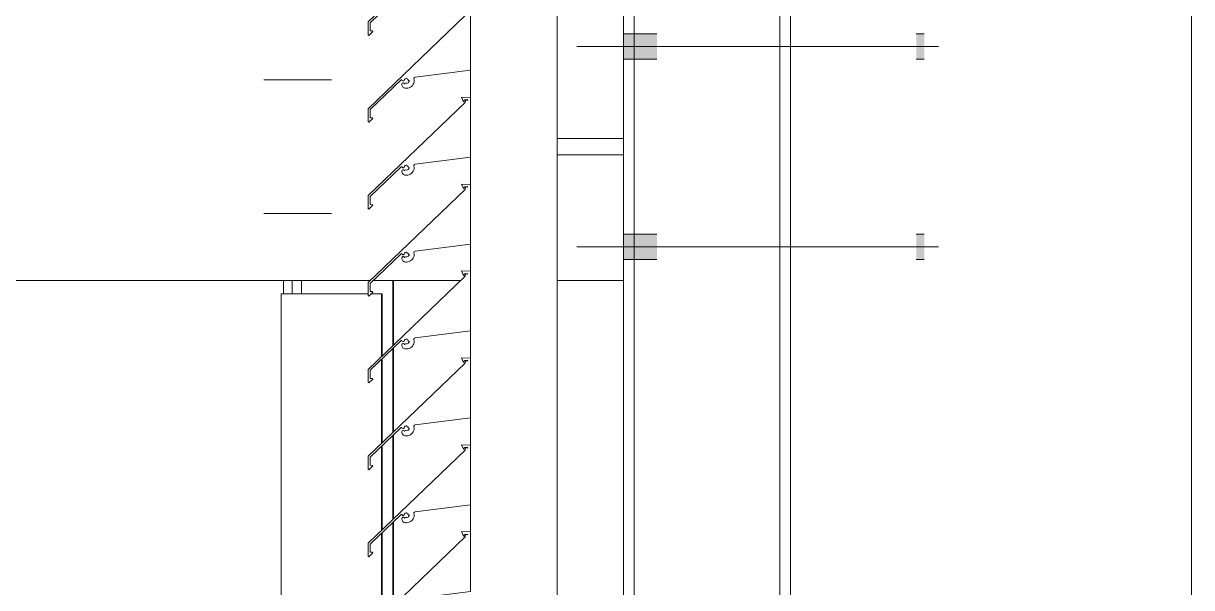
# Model space of a CAD drawing. Header units: millimetres. Extents: x -220592 to 404889, y -217665 to 38245.
# Drawn here: x 7562 to 7570.74, y -48067.33 to -48063.1 of the extents above; entities that cross this region are included whole.
import ezdxf

# ---------------------------------------------------------------- set-up
doc = ezdxf.new("R2010")
doc.units = ezdxf.units.MM
doc.linetypes.add('XKITLINE00', pattern=[0])
doc.linetypes.add('XKITLINE02', pattern=[4, 2, -2])
doc.layers.add('000 - 0_HIDE_OBJ_FRAMING_DEF_SUB_1', color=7, linetype='Continuous')
doc.layers.add('Part', color=7, linetype='Continuous', lineweight=0)

# ---------------------------------------------------------------- blocks, each defined once
blk = doc.blocks.new('*A13471')
at = {"layer": '000 - 0_HIDE_OBJ_FRAMING_DEF_SUB_1', "color": 7, "linetype": 'XKITLINE00', "lineweight": 0}
blk.add_line((-166.903352, 124.690788), (-166.903352, 152.690792), dxfattribs=at)
blk = doc.blocks.new('*A13473')
at = {"layer": '000 - 0_HIDE_OBJ_FRAMING_DEF_SUB_1', "color": 7, "linetype": 'XKITLINE00', "lineweight": 0}
blk.add_line((-166.90336, 124.690788), (-166.903358, 152.690792), dxfattribs=at)
blk = doc.blocks.new('*A13993')
at = {"layer": '000 - 0_HIDE_OBJ_FRAMING_DEF_SUB_1', "color": 7, "linetype": 'XKITLINE00', "lineweight": 0}
for p, q in [((-171.153485, 152.440805), (-171.153485, 124.940805)), ((-171.073485, 124.940805), (-171.073485, 152.440805)), ((-169.983485, 124.940805), (-169.983485, 152.440805)), ((-169.903485, 128.690805), (-169.903485, 148.690805))]:
    blk.add_line(p, q, dxfattribs=at)
blk = doc.blocks.new('*A13995')
at = {"layer": 'Part', "color": 7, "linetype": 'XKITLINE00', "lineweight": 0}
for p, q in [((-171.648652, 139.556249), (-171.648652, 152.756135)), ((-172.298652, 146.556131), (-172.298652, 146.760427)), ((-172.298652, 145.906131), (-172.298652, 146.110427)), ((-172.298652, 145.256131), (-172.298652, 145.460427)), ((-172.298652, 144.606131), (-172.298652, 144.810427)), ((-172.298652, 143.956131), (-172.298652, 144.160427)), ((-172.298652, 143.306131), (-172.298652, 143.510427))]:
    blk.add_line(p, q, dxfattribs=at)
blk = doc.blocks.new('*A14067')
at = {"layer": 'Part', "color": 7, "linetype": 'XKITLINE00', "lineweight": 0}
for p, q in [((-172.338255, 143.268789), (-173.063377, 142.572543)), ((-172.298462, 143.306123), (-172.366148, 143.308745)), ((-172.366148, 143.308745), (-172.350613, 143.275258)), ((-172.350613, 143.275258), (-172.34549, 143.27567)), ((-172.34549, 143.27567), (-172.345361, 143.287861)), ((-172.345361, 143.287861), (-172.320378, 143.291001)), ((-172.335358, 143.287332), (-172.338255, 143.268789)), ((-172.335358, 143.287332), (-172.318342, 143.284428)), ((-172.320378, 143.291001), (-172.318342, 143.284428)), ((-172.298455, 142.860453), (-172.298462, 143.306123)), ((-172.720672, 142.800681), (-172.717536, 142.805233)), ((-172.717536, 142.805233), (-172.712461, 142.807423)), ((-172.712461, 142.807423), (-172.298455, 142.860453)), ((-173.048341, 142.566176), (-172.817326, 142.787579)), ((-172.817326, 142.787579), (-172.812166, 142.788671)), ((-172.810019, 142.762761), (-172.812659, 142.757287)), ((-172.812659, 142.757287), (-172.812163, 142.749517)), ((-172.812166, 142.788671), (-172.808512, 142.784044)), ((-172.812163, 142.749517), (-172.810428, 142.744021)), ((-172.810428, 142.744021), (-172.807674, 142.738958)), ((-172.804875, 142.765998), (-172.810019, 142.762761)), ((-172.808512, 142.784044), (-172.804048, 142.78019)), ((-172.807674, 142.738958), (-172.804002, 142.734515)), ((-172.798797, 142.76601), (-172.804875, 142.765998)), ((-172.804048, 142.78019), (-172.798154, 142.780396)), ((-172.804002, 142.734515), (-172.799549, 142.730857)), ((-172.799549, 142.730857), (-172.794479, 142.728117)), ((-172.793641, 142.762792), (-172.798797, 142.76601)), ((-172.798154, 142.780396), (-172.793971, 142.784553)), ((-172.794479, 142.728117), (-172.788978, 142.726398)), ((-172.793971, 142.784553), (-172.790857, 142.792126)), ((-172.790699, 142.75732), (-172.793641, 142.762792)), ((-172.790857, 142.792126), (-172.78619, 142.796913)), ((-172.788669, 142.762301), (-172.790699, 142.75732)), ((-172.788978, 142.726398), (-172.78325, 142.725762)), ((-172.783858, 142.764708), (-172.788669, 142.762301)), ((-172.78619, 142.796913), (-172.780114, 142.799703)), ((-172.77794, 142.763803), (-172.783858, 142.764708)), ((-172.78325, 142.725762), (-172.776451, 142.725664)), ((-172.780114, 142.799703), (-172.773442, 142.800125)), ((-172.77144, 142.764147), (-172.77794, 142.763803)), ((-172.776451, 142.725664), (-172.766238, 142.726449)), ((-172.773442, 142.800125), (-172.77112, 142.792735)), ((-172.765472, 142.766745), (-172.77144, 142.764147)), ((-172.77112, 142.792735), (-172.763955, 142.791791)), ((-172.766238, 142.726449), (-172.756337, 142.729072)), ((-172.76079, 142.771267), (-172.765472, 142.766745)), ((-172.763955, 142.791791), (-172.765124, 142.784731)), ((-172.765124, 142.784731), (-172.757418, 142.783625)), ((-172.757988, 142.777141), (-172.76079, 142.771267)), ((-172.757418, 142.783625), (-172.757988, 142.777141)), ((-172.756337, 142.729072), (-172.747074, 142.733445)), ((-172.747074, 142.733445), (-172.738758, 142.739423)), ((-172.738758, 142.739423), (-172.731662, 142.74681)), ((-172.731662, 142.74681), (-172.726022, 142.75536)), ((-172.726022, 142.75536), (-172.722024, 142.76479)), ((-172.722024, 142.76479), (-172.719801, 142.774789)), ((-172.720912, 142.795159), (-172.720672, 142.800681)), ((-172.719426, 142.785025), (-172.720912, 142.795159)), ((-172.719801, 142.774789), (-172.719426, 142.785025)), ((-173.063377, 142.572543), (-173.062824, 142.473392)), ((-173.047999, 142.50483), (-173.048341, 142.566176)), ((-173.062824, 142.473392), (-173.058143, 142.470923)), ((-173.058143, 142.470923), (-173.029494, 142.499812)), ((-173.030579, 142.504733), (-173.047999, 142.50483)), ((-173.029494, 142.499812), (-173.030579, 142.504733))]:
    blk.add_line(p, q, dxfattribs=at)
blk = doc.blocks.new('*A14068')
at = {"layer": 'Part', "color": 7, "linetype": 'XKITLINE00', "lineweight": 0}
for p, q in [((-172.298462, 143.956123), (-172.366148, 143.958745)), ((-172.366148, 143.958745), (-172.350613, 143.925258)), ((-172.298455, 143.510453), (-172.298462, 143.956123)), ((-172.338255, 143.918789), (-173.063377, 143.222543)), ((-172.350613, 143.925258), (-172.34549, 143.92567)), ((-172.34549, 143.92567), (-172.345361, 143.937861)), ((-172.345361, 143.937861), (-172.320378, 143.941001)), ((-172.335358, 143.937332), (-172.338255, 143.918789)), ((-172.335358, 143.937332), (-172.318342, 143.934428)), ((-172.320378, 143.941001), (-172.318342, 143.934428)), ((-172.712461, 143.457423), (-172.298455, 143.510453)), ((-173.048341, 143.216176), (-172.817326, 143.437579)), ((-172.817326, 143.437579), (-172.812166, 143.438671)), ((-172.812166, 143.438671), (-172.808512, 143.434044)), ((-172.808512, 143.434044), (-172.804048, 143.43019)), ((-172.804048, 143.43019), (-172.798154, 143.430396)), ((-172.798154, 143.430396), (-172.793971, 143.434553)), ((-172.793971, 143.434553), (-172.790857, 143.442126)), ((-172.790857, 143.442126), (-172.78619, 143.446913)), ((-172.78619, 143.446913), (-172.780114, 143.449703)), ((-172.780114, 143.449703), (-172.773442, 143.450125)), ((-172.773442, 143.450125), (-172.77112, 143.442735)), ((-172.77112, 143.442735), (-172.763955, 143.441791)), ((-172.76079, 143.421267), (-172.765472, 143.416745)), ((-172.763955, 143.441791), (-172.765124, 143.434731)), ((-172.765124, 143.434731), (-172.757418, 143.433625)), ((-172.757988, 143.427141), (-172.76079, 143.421267)), ((-172.757418, 143.433625), (-172.757988, 143.427141)), ((-172.722024, 143.41479), (-172.719801, 143.424789)), ((-172.720912, 143.445159), (-172.720672, 143.450681)), ((-172.719426, 143.435025), (-172.720912, 143.445159)), ((-172.720672, 143.450681), (-172.717536, 143.455233)), ((-172.719801, 143.424789), (-172.719426, 143.435025)), ((-172.717536, 143.455233), (-172.712461, 143.457423)), ((-172.810019, 143.412761), (-172.812659, 143.407287)), ((-172.812659, 143.407287), (-172.812163, 143.399517)), ((-172.812163, 143.399517), (-172.810428, 143.394021)), ((-172.810428, 143.394021), (-172.807674, 143.388958)), ((-172.804875, 143.415998), (-172.810019, 143.412761)), ((-172.807674, 143.388958), (-172.804002, 143.384515)), ((-172.798797, 143.41601), (-172.804875, 143.415998)), ((-172.804002, 143.384515), (-172.799549, 143.380857)), ((-172.799549, 143.380857), (-172.794479, 143.378117)), ((-172.793641, 143.412792), (-172.798797, 143.41601)), ((-172.794479, 143.378117), (-172.788978, 143.376398)), ((-172.790699, 143.40732), (-172.793641, 143.412792)), ((-172.788669, 143.412301), (-172.790699, 143.40732)), ((-172.788978, 143.376398), (-172.78325, 143.375762)), ((-172.783858, 143.414708), (-172.788669, 143.412301)), ((-172.77794, 143.413803), (-172.783858, 143.414708)), ((-172.78325, 143.375762), (-172.776451, 143.375664)), ((-172.77144, 143.414147), (-172.77794, 143.413803)), ((-172.776451, 143.375664), (-172.766238, 143.376449)), ((-172.765472, 143.416745), (-172.77144, 143.414147)), ((-172.766238, 143.376449), (-172.756337, 143.379072)), ((-172.756337, 143.379072), (-172.747074, 143.383445)), ((-172.747074, 143.383445), (-172.738758, 143.389423)), ((-172.738758, 143.389423), (-172.731662, 143.39681)), ((-172.731662, 143.39681), (-172.726022, 143.40536)), ((-172.726022, 143.40536), (-172.722024, 143.41479)), ((-173.063377, 143.222543), (-173.062824, 143.123392)), ((-173.047999, 143.15483), (-173.048341, 143.216176)), ((-173.030579, 143.154733), (-173.047999, 143.15483)), ((-173.029494, 143.149812), (-173.030579, 143.154733)), ((-173.062824, 143.123392), (-173.058143, 143.120923)), ((-173.058143, 143.120923), (-173.029494, 143.149812))]:
    blk.add_line(p, q, dxfattribs=at)
blk = doc.blocks.new('*A14069')
at = {"layer": 'Part', "color": 7, "linetype": 'XKITLINE00', "lineweight": 0}
for p, q in [((-172.338255, 144.568789), (-173.063377, 143.872543)), ((-172.298462, 144.606123), (-172.366148, 144.608745)), ((-172.366148, 144.608745), (-172.350613, 144.575258)), ((-172.350613, 144.575258), (-172.34549, 144.57567)), ((-172.34549, 144.57567), (-172.345361, 144.587861)), ((-172.345361, 144.587861), (-172.320378, 144.591001)), ((-172.335358, 144.587332), (-172.338255, 144.568789)), ((-172.335358, 144.587332), (-172.318342, 144.584428)), ((-172.320378, 144.591001), (-172.318342, 144.584428)), ((-172.298455, 144.160453), (-172.298462, 144.606123)), ((-172.712461, 144.107423), (-172.298455, 144.160453)), ((-173.048341, 143.866176), (-172.817326, 144.087579)), ((-172.817326, 144.087579), (-172.812166, 144.088671)), ((-172.810019, 144.062761), (-172.812659, 144.057287)), ((-172.812659, 144.057287), (-172.812163, 144.049517)), ((-172.812166, 144.088671), (-172.808512, 144.084044)), ((-172.812163, 144.049517), (-172.810428, 144.044021)), ((-172.810428, 144.044021), (-172.807674, 144.038958)), ((-172.804875, 144.065998), (-172.810019, 144.062761)), ((-172.808512, 144.084044), (-172.804048, 144.08019)), ((-172.807674, 144.038958), (-172.804002, 144.034515)), ((-172.798797, 144.06601), (-172.804875, 144.065998)), ((-172.804048, 144.08019), (-172.798154, 144.080396)), ((-172.804002, 144.034515), (-172.799549, 144.030857)), ((-172.799549, 144.030857), (-172.794479, 144.028117)), ((-172.793641, 144.062792), (-172.798797, 144.06601)), ((-172.798154, 144.080396), (-172.793971, 144.084553)), ((-172.793971, 144.084553), (-172.790857, 144.092126)), ((-172.790699, 144.05732), (-172.793641, 144.062792)), ((-172.790857, 144.092126), (-172.78619, 144.096913)), ((-172.788669, 144.062301), (-172.790699, 144.05732)), ((-172.783858, 144.064708), (-172.788669, 144.062301)), ((-172.78619, 144.096913), (-172.780114, 144.099703)), ((-172.77794, 144.063803), (-172.783858, 144.064708)), ((-172.780114, 144.099703), (-172.773442, 144.100125)), ((-172.77144, 144.064147), (-172.77794, 144.063803)), ((-172.773442, 144.100125), (-172.77112, 144.092735)), ((-172.765472, 144.066745), (-172.77144, 144.064147)), ((-172.77112, 144.092735), (-172.763955, 144.091791)), ((-172.766238, 144.026449), (-172.756337, 144.029072)), ((-172.76079, 144.071267), (-172.765472, 144.066745)), ((-172.763955, 144.091791), (-172.765124, 144.084731)), ((-172.765124, 144.084731), (-172.757418, 144.083625)), ((-172.757988, 144.077141), (-172.76079, 144.071267)), ((-172.757418, 144.083625), (-172.757988, 144.077141)), ((-172.756337, 144.029072), (-172.747074, 144.033445)), ((-172.747074, 144.033445), (-172.738758, 144.039423)), ((-172.738758, 144.039423), (-172.731662, 144.04681)), ((-172.731662, 144.04681), (-172.726022, 144.05536)), ((-172.726022, 144.05536), (-172.722024, 144.06479)), ((-172.722024, 144.06479), (-172.719801, 144.074789)), ((-172.720912, 144.095159), (-172.720672, 144.100681)), ((-172.719426, 144.085025), (-172.720912, 144.095159)), ((-172.720672, 144.100681), (-172.717536, 144.105233)), ((-172.719801, 144.074789), (-172.719426, 144.085025)), ((-172.717536, 144.105233), (-172.712461, 144.107423)), ((-172.794479, 144.028117), (-172.788978, 144.026398)), ((-172.788978, 144.026398), (-172.78325, 144.025762)), ((-172.78325, 144.025762), (-172.776451, 144.025664)), ((-172.776451, 144.025664), (-172.766238, 144.026449)), ((-173.063377, 143.872543), (-173.062824, 143.773392)), ((-173.047999, 143.80483), (-173.048341, 143.866176)), ((-173.062824, 143.773392), (-173.058143, 143.770923)), ((-173.058143, 143.770923), (-173.029494, 143.799812)), ((-173.030579, 143.804733), (-173.047999, 143.80483)), ((-173.029494, 143.799812), (-173.030579, 143.804733))]:
    blk.add_line(p, q, dxfattribs=at)
blk = doc.blocks.new('*A14070')
at = {"layer": 'Part', "color": 7, "linetype": 'XKITLINE00', "lineweight": 0}
for p, q in [((-172.298462, 145.256123), (-172.366148, 145.258745)), ((-172.366148, 145.258745), (-172.350613, 145.225258)), ((-172.298455, 144.810453), (-172.298462, 145.256123)), ((-172.338255, 145.218789), (-173.063377, 144.522543)), ((-172.350613, 145.225258), (-172.34549, 145.22567)), ((-172.34549, 145.22567), (-172.345361, 145.237861)), ((-172.345361, 145.237861), (-172.320378, 145.241001)), ((-172.335358, 145.237332), (-172.338255, 145.218789)), ((-172.335358, 145.237332), (-172.318342, 145.234428)), ((-172.320378, 145.241001), (-172.318342, 145.234428)), ((-173.048341, 144.516176), (-172.817326, 144.737579)), ((-172.817326, 144.737579), (-172.812166, 144.738671)), ((-172.812166, 144.738671), (-172.808512, 144.734044)), ((-172.808512, 144.734044), (-172.804048, 144.73019)), ((-172.804048, 144.73019), (-172.798154, 144.730396)), ((-172.798154, 144.730396), (-172.793971, 144.734553)), ((-172.793971, 144.734553), (-172.790857, 144.742126)), ((-172.790857, 144.742126), (-172.78619, 144.746913)), ((-172.78619, 144.746913), (-172.780114, 144.749703)), ((-172.780114, 144.749703), (-172.773442, 144.750125)), ((-172.773442, 144.750125), (-172.77112, 144.742735)), ((-172.77112, 144.742735), (-172.763955, 144.741791)), ((-172.763955, 144.741791), (-172.765124, 144.734731)), ((-172.765124, 144.734731), (-172.757418, 144.733625)), ((-172.757418, 144.733625), (-172.757988, 144.727141)), ((-172.720912, 144.745159), (-172.720672, 144.750681)), ((-172.719426, 144.735025), (-172.720912, 144.745159)), ((-172.720672, 144.750681), (-172.717536, 144.755233)), ((-172.719801, 144.724789), (-172.719426, 144.735025)), ((-172.717536, 144.755233), (-172.712461, 144.757423)), ((-172.712461, 144.757423), (-172.298455, 144.810453)), ((-172.810019, 144.712761), (-172.812659, 144.707287)), ((-172.812659, 144.707287), (-172.812163, 144.699517)), ((-172.812163, 144.699517), (-172.810428, 144.694021)), ((-172.810428, 144.694021), (-172.807674, 144.688958)), ((-172.804875, 144.715998), (-172.810019, 144.712761)), ((-172.807674, 144.688958), (-172.804002, 144.684515)), ((-172.798797, 144.71601), (-172.804875, 144.715998)), ((-172.804002, 144.684515), (-172.799549, 144.680857)), ((-172.799549, 144.680857), (-172.794479, 144.678117)), ((-172.793641, 144.712792), (-172.798797, 144.71601)), ((-172.794479, 144.678117), (-172.788978, 144.676398)), ((-172.790699, 144.70732), (-172.793641, 144.712792)), ((-172.788669, 144.712301), (-172.790699, 144.70732)), ((-172.788978, 144.676398), (-172.78325, 144.675762)), ((-172.783858, 144.714708), (-172.788669, 144.712301)), ((-172.77794, 144.713803), (-172.783858, 144.714708)), ((-172.78325, 144.675762), (-172.776451, 144.675664)), ((-172.77144, 144.714147), (-172.77794, 144.713803)), ((-172.776451, 144.675664), (-172.766238, 144.676449)), ((-172.765472, 144.716745), (-172.77144, 144.714147)), ((-172.766238, 144.676449), (-172.756337, 144.679072)), ((-172.76079, 144.721267), (-172.765472, 144.716745)), ((-172.757988, 144.727141), (-172.76079, 144.721267)), ((-172.756337, 144.679072), (-172.747074, 144.683445)), ((-172.747074, 144.683445), (-172.738758, 144.689423)), ((-172.738758, 144.689423), (-172.731662, 144.69681)), ((-172.731662, 144.69681), (-172.726022, 144.70536)), ((-172.726022, 144.70536), (-172.722024, 144.71479)), ((-172.722024, 144.71479), (-172.719801, 144.724789)), ((-173.063377, 144.522543), (-173.062824, 144.423392)), ((-173.047999, 144.45483), (-173.048341, 144.516176)), ((-173.062824, 144.423392), (-173.058143, 144.420923)), ((-173.058143, 144.420923), (-173.029494, 144.449812)), ((-173.030579, 144.454733), (-173.047999, 144.45483)), ((-173.029494, 144.449812), (-173.030579, 144.454733))]:
    blk.add_line(p, q, dxfattribs=at)
blk = doc.blocks.new('*A14071')
at = {"layer": 'Part', "color": 7, "linetype": 'XKITLINE00', "lineweight": 0}
for p, q in [((-172.338255, 145.868789), (-173.063377, 145.172543)), ((-172.298462, 145.906123), (-172.366148, 145.908745)), ((-172.366148, 145.908745), (-172.350613, 145.875258)), ((-172.350613, 145.875258), (-172.34549, 145.87567)), ((-172.34549, 145.87567), (-172.345361, 145.887861)), ((-172.345361, 145.887861), (-172.320378, 145.891001)), ((-172.335358, 145.887332), (-172.338255, 145.868789)), ((-172.335358, 145.887332), (-172.318342, 145.884428)), ((-172.320378, 145.891001), (-172.318342, 145.884428)), ((-172.298455, 145.460453), (-172.298462, 145.906123)), ((-172.712461, 145.407423), (-172.298455, 145.460453)), ((-173.048341, 145.166176), (-172.817326, 145.387579)), ((-172.817326, 145.387579), (-172.812166, 145.388671)), ((-172.810019, 145.362761), (-172.812659, 145.357287)), ((-172.812659, 145.357287), (-172.812163, 145.349517)), ((-172.812166, 145.388671), (-172.808512, 145.384044)), ((-172.812163, 145.349517), (-172.810428, 145.344021)), ((-172.810428, 145.344021), (-172.807674, 145.338958)), ((-172.804875, 145.365998), (-172.810019, 145.362761)), ((-172.808512, 145.384044), (-172.804048, 145.38019)), ((-172.798797, 145.36601), (-172.804875, 145.365998)), ((-172.804048, 145.38019), (-172.798154, 145.380396)), ((-172.793641, 145.362792), (-172.798797, 145.36601)), ((-172.798154, 145.380396), (-172.793971, 145.384553)), ((-172.793971, 145.384553), (-172.790857, 145.392126)), ((-172.790699, 145.35732), (-172.793641, 145.362792)), ((-172.790857, 145.392126), (-172.78619, 145.396913)), ((-172.788669, 145.362301), (-172.790699, 145.35732)), ((-172.783858, 145.364708), (-172.788669, 145.362301)), ((-172.78619, 145.396913), (-172.780114, 145.399703)), ((-172.77794, 145.363803), (-172.783858, 145.364708)), ((-172.780114, 145.399703), (-172.773442, 145.400125)), ((-172.77144, 145.364147), (-172.77794, 145.363803)), ((-172.773442, 145.400125), (-172.77112, 145.392735)), ((-172.765472, 145.366745), (-172.77144, 145.364147)), ((-172.77112, 145.392735), (-172.763955, 145.391791)), ((-172.76079, 145.371267), (-172.765472, 145.366745)), ((-172.763955, 145.391791), (-172.765124, 145.384731)), ((-172.765124, 145.384731), (-172.757418, 145.383625)), ((-172.757988, 145.377141), (-172.76079, 145.371267)), ((-172.757418, 145.383625), (-172.757988, 145.377141)), ((-172.738758, 145.339423), (-172.731662, 145.34681)), ((-172.731662, 145.34681), (-172.726022, 145.35536)), ((-172.726022, 145.35536), (-172.722024, 145.36479)), ((-172.722024, 145.36479), (-172.719801, 145.374789)), ((-172.720912, 145.395159), (-172.720672, 145.400681)), ((-172.719426, 145.385025), (-172.720912, 145.395159)), ((-172.720672, 145.400681), (-172.717536, 145.405233)), ((-172.719801, 145.374789), (-172.719426, 145.385025)), ((-172.717536, 145.405233), (-172.712461, 145.407423)), ((-172.807674, 145.338958), (-172.804002, 145.334515)), ((-172.804002, 145.334515), (-172.799549, 145.330857)), ((-172.799549, 145.330857), (-172.794479, 145.328117)), ((-172.794479, 145.328117), (-172.788978, 145.326398)), ((-172.788978, 145.326398), (-172.78325, 145.325762)), ((-172.78325, 145.325762), (-172.776451, 145.325664)), ((-172.776451, 145.325664), (-172.766238, 145.326449)), ((-172.766238, 145.326449), (-172.756337, 145.329072)), ((-172.756337, 145.329072), (-172.747074, 145.333445)), ((-172.747074, 145.333445), (-172.738758, 145.339423)), ((-173.063377, 145.172543), (-173.062824, 145.073392)), ((-173.047999, 145.10483), (-173.048341, 145.166176)), ((-173.058143, 145.070923), (-173.029494, 145.099812)), ((-173.030579, 145.104733), (-173.047999, 145.10483)), ((-173.029494, 145.099812), (-173.030579, 145.104733)), ((-173.062824, 145.073392), (-173.058143, 145.070923))]:
    blk.add_line(p, q, dxfattribs=at)
blk = doc.blocks.new('*A14072')
at = {"layer": 'Part', "color": 7, "linetype": 'XKITLINE00', "lineweight": 0}
for p, q in [((-172.338255, 146.518789), (-173.063377, 145.822543)), ((-172.298462, 146.556123), (-172.366148, 146.558745)), ((-172.366148, 146.558745), (-172.350613, 146.525258)), ((-172.350613, 146.525258), (-172.34549, 146.52567)), ((-172.34549, 146.52567), (-172.345361, 146.537861)), ((-172.345361, 146.537861), (-172.320378, 146.541001)), ((-172.335358, 146.537332), (-172.338255, 146.518789)), ((-172.335358, 146.537332), (-172.318342, 146.534428)), ((-172.320378, 146.541001), (-172.318342, 146.534428)), ((-172.298455, 146.110453), (-172.298462, 146.556123)), ((-172.793971, 146.034553), (-172.790857, 146.042126)), ((-172.790857, 146.042126), (-172.78619, 146.046913)), ((-172.78619, 146.046913), (-172.780114, 146.049703)), ((-172.780114, 146.049703), (-172.773442, 146.050125)), ((-172.773442, 146.050125), (-172.77112, 146.042735)), ((-172.77112, 146.042735), (-172.763955, 146.041791)), ((-172.763955, 146.041791), (-172.765124, 146.034731)), ((-172.720912, 146.045159), (-172.720672, 146.050681)), ((-172.719426, 146.035025), (-172.720912, 146.045159)), ((-172.720672, 146.050681), (-172.717536, 146.055233)), ((-172.717536, 146.055233), (-172.712461, 146.057423)), ((-172.712461, 146.057423), (-172.298455, 146.110453)), ((-173.048341, 145.816176), (-172.817326, 146.037579)), ((-172.817326, 146.037579), (-172.812166, 146.038671)), ((-172.810019, 146.012761), (-172.812659, 146.007287)), ((-172.812659, 146.007287), (-172.812163, 145.999517)), ((-172.812166, 146.038671), (-172.808512, 146.034044)), ((-172.812163, 145.999517), (-172.810428, 145.994021)), ((-172.810428, 145.994021), (-172.807674, 145.988958)), ((-172.804875, 146.015998), (-172.810019, 146.012761)), ((-172.808512, 146.034044), (-172.804048, 146.03019)), ((-172.807674, 145.988958), (-172.804002, 145.984515)), ((-172.798797, 146.01601), (-172.804875, 146.015998)), ((-172.804048, 146.03019), (-172.798154, 146.030396)), ((-172.804002, 145.984515), (-172.799549, 145.980857)), ((-172.799549, 145.980857), (-172.794479, 145.978117)), ((-172.793641, 146.012792), (-172.798797, 146.01601)), ((-172.798154, 146.030396), (-172.793971, 146.034553)), ((-172.794479, 145.978117), (-172.788978, 145.976398)), ((-172.790699, 146.00732), (-172.793641, 146.012792)), ((-172.788669, 146.012301), (-172.790699, 146.00732)), ((-172.788978, 145.976398), (-172.78325, 145.975762)), ((-172.783858, 146.014708), (-172.788669, 146.012301)), ((-172.77794, 146.013803), (-172.783858, 146.014708)), ((-172.78325, 145.975762), (-172.776451, 145.975664)), ((-172.77144, 146.014147), (-172.77794, 146.013803)), ((-172.776451, 145.975664), (-172.766238, 145.976449)), ((-172.765472, 146.016745), (-172.77144, 146.014147)), ((-172.766238, 145.976449), (-172.756337, 145.979072)), ((-172.76079, 146.021267), (-172.765472, 146.016745)), ((-172.765124, 146.034731), (-172.757418, 146.033625)), ((-172.757988, 146.027141), (-172.76079, 146.021267)), ((-172.757418, 146.033625), (-172.757988, 146.027141)), ((-172.756337, 145.979072), (-172.747074, 145.983445)), ((-172.747074, 145.983445), (-172.738758, 145.989423)), ((-172.738758, 145.989423), (-172.731662, 145.99681)), ((-172.731662, 145.99681), (-172.726022, 146.00536)), ((-172.726022, 146.00536), (-172.722024, 146.01479)), ((-172.722024, 146.01479), (-172.719801, 146.024789)), ((-172.719801, 146.024789), (-172.719426, 146.035025)), ((-173.063377, 145.822543), (-173.062824, 145.723392)), ((-173.047999, 145.75483), (-173.048341, 145.816176)), ((-173.062824, 145.723392), (-173.058143, 145.720923)), ((-173.058143, 145.720923), (-173.029494, 145.749812)), ((-173.030579, 145.754733), (-173.047999, 145.75483)), ((-173.029494, 145.749812), (-173.030579, 145.754733))]:
    blk.add_line(p, q, dxfattribs=at)
blk = doc.blocks.new('*A14073')
at = {"layer": 'Part', "color": 7, "linetype": 'XKITLINE00', "lineweight": 0}
for p, q in [((-172.298462, 147.206123), (-172.366148, 147.208745)), ((-172.366148, 147.208745), (-172.350613, 147.175258)), ((-172.350613, 147.175258), (-172.34549, 147.17567)), ((-172.34549, 147.17567), (-172.345361, 147.187861)), ((-172.345361, 147.187861), (-172.320378, 147.191001)), ((-172.335358, 147.187332), (-172.338255, 147.168789)), ((-172.335358, 147.187332), (-172.318342, 147.184428)), ((-172.320378, 147.191001), (-172.318342, 147.184428)), ((-172.298455, 146.760453), (-172.298462, 147.206123)), ((-172.338255, 147.168789), (-173.063377, 146.472543)), ((-172.712461, 146.707423), (-172.298455, 146.760453)), ((-173.048341, 146.466176), (-172.817326, 146.687579)), ((-172.817326, 146.687579), (-172.812166, 146.688671)), ((-172.810019, 146.662761), (-172.812659, 146.657287)), ((-172.812659, 146.657287), (-172.812163, 146.649517)), ((-172.812166, 146.688671), (-172.808512, 146.684044)), ((-172.804875, 146.665998), (-172.810019, 146.662761)), ((-172.808512, 146.684044), (-172.804048, 146.68019)), ((-172.798797, 146.66601), (-172.804875, 146.665998)), ((-172.804048, 146.68019), (-172.798154, 146.680396)), ((-172.793641, 146.662792), (-172.798797, 146.66601)), ((-172.798154, 146.680396), (-172.793971, 146.684553)), ((-172.793971, 146.684553), (-172.790857, 146.692126)), ((-172.790699, 146.65732), (-172.793641, 146.662792)), ((-172.790857, 146.692126), (-172.78619, 146.696913)), ((-172.788669, 146.662301), (-172.790699, 146.65732)), ((-172.783858, 146.664708), (-172.788669, 146.662301)), ((-172.78619, 146.696913), (-172.780114, 146.699703)), ((-172.77794, 146.663803), (-172.783858, 146.664708)), ((-172.780114, 146.699703), (-172.773442, 146.700125)), ((-172.77144, 146.664147), (-172.77794, 146.663803)), ((-172.773442, 146.700125), (-172.77112, 146.692735)), ((-172.765472, 146.666745), (-172.77144, 146.664147)), ((-172.77112, 146.692735), (-172.763955, 146.691791)), ((-172.76079, 146.671267), (-172.765472, 146.666745)), ((-172.763955, 146.691791), (-172.765124, 146.684731)), ((-172.765124, 146.684731), (-172.757418, 146.683625)), ((-172.757988, 146.677141), (-172.76079, 146.671267)), ((-172.757418, 146.683625), (-172.757988, 146.677141)), ((-172.731662, 146.64681), (-172.726022, 146.65536)), ((-172.726022, 146.65536), (-172.722024, 146.66479)), ((-172.722024, 146.66479), (-172.719801, 146.674789)), ((-172.720912, 146.695159), (-172.720672, 146.700681)), ((-172.719426, 146.685025), (-172.720912, 146.695159)), ((-172.720672, 146.700681), (-172.717536, 146.705233)), ((-172.719801, 146.674789), (-172.719426, 146.685025)), ((-172.717536, 146.705233), (-172.712461, 146.707423)), ((-172.812163, 146.649517), (-172.810428, 146.644021)), ((-172.810428, 146.644021), (-172.807674, 146.638958)), ((-172.807674, 146.638958), (-172.804002, 146.634515)), ((-172.804002, 146.634515), (-172.799549, 146.630857)), ((-172.799549, 146.630857), (-172.794479, 146.628117)), ((-172.794479, 146.628117), (-172.788978, 146.626398)), ((-172.788978, 146.626398), (-172.78325, 146.625762)), ((-172.78325, 146.625762), (-172.776451, 146.625664)), ((-172.776451, 146.625664), (-172.766238, 146.626449)), ((-172.766238, 146.626449), (-172.756337, 146.629072)), ((-172.756337, 146.629072), (-172.747074, 146.633445)), ((-172.747074, 146.633445), (-172.738758, 146.639423)), ((-172.738758, 146.639423), (-172.731662, 146.64681)), ((-173.063377, 146.472543), (-173.062824, 146.373392)), ((-173.058143, 146.370923), (-173.029494, 146.399812)), ((-173.047999, 146.40483), (-173.048341, 146.466176)), ((-173.030579, 146.404733), (-173.047999, 146.40483)), ((-173.029494, 146.399812), (-173.030579, 146.404733)), ((-173.062824, 146.373392), (-173.058143, 146.370923))]:
    blk.add_line(p, q, dxfattribs=at)
blk = doc.blocks.new('*A14074')
at = {"layer": 'Part', "color": 7, "linetype": 'XKITLINE00', "lineweight": 0}
for p, q in [((-172.338255, 147.818789), (-173.063377, 147.122543)), ((-172.298462, 147.856123), (-172.366148, 147.858745)), ((-172.366148, 147.858745), (-172.350613, 147.825258)), ((-172.350613, 147.825258), (-172.34549, 147.82567)), ((-172.34549, 147.82567), (-172.345361, 147.837861)), ((-172.345361, 147.837861), (-172.320378, 147.841001)), ((-172.335358, 147.837332), (-172.338255, 147.818789)), ((-172.335358, 147.837332), (-172.318342, 147.834428)), ((-172.320378, 147.841001), (-172.318342, 147.834428)), ((-172.298455, 147.410453), (-172.298462, 147.856123)), ((-172.78619, 147.346913), (-172.780114, 147.349703)), ((-172.780114, 147.349703), (-172.773442, 147.350125)), ((-172.773442, 147.350125), (-172.77112, 147.342735)), ((-172.720912, 147.345159), (-172.720672, 147.350681)), ((-172.720672, 147.350681), (-172.717536, 147.355233)), ((-172.717536, 147.355233), (-172.712461, 147.357423)), ((-172.712461, 147.357423), (-172.298455, 147.410453)), ((-173.048341, 147.116176), (-172.817326, 147.337579)), ((-172.817326, 147.337579), (-172.812166, 147.338671)), ((-172.810019, 147.312761), (-172.812659, 147.307287)), ((-172.812659, 147.307287), (-172.812163, 147.299517)), ((-172.812166, 147.338671), (-172.808512, 147.334044)), ((-172.812163, 147.299517), (-172.810428, 147.294021)), ((-172.810428, 147.294021), (-172.807674, 147.288958)), ((-172.804875, 147.315998), (-172.810019, 147.312761)), ((-172.808512, 147.334044), (-172.804048, 147.33019)), ((-172.807674, 147.288958), (-172.804002, 147.284515)), ((-172.798797, 147.31601), (-172.804875, 147.315998)), ((-172.804048, 147.33019), (-172.798154, 147.330396)), ((-172.804002, 147.284515), (-172.799549, 147.280857)), ((-172.799549, 147.280857), (-172.794479, 147.278117)), ((-172.793641, 147.312792), (-172.798797, 147.31601)), ((-172.798154, 147.330396), (-172.793971, 147.334553)), ((-172.794479, 147.278117), (-172.788978, 147.276398)), ((-172.793971, 147.334553), (-172.790857, 147.342126)), ((-172.790699, 147.30732), (-172.793641, 147.312792)), ((-172.790857, 147.342126), (-172.78619, 147.346913)), ((-172.788669, 147.312301), (-172.790699, 147.30732)), ((-172.788978, 147.276398), (-172.78325, 147.275762)), ((-172.783858, 147.314708), (-172.788669, 147.312301)), ((-172.77794, 147.313803), (-172.783858, 147.314708)), ((-172.78325, 147.275762), (-172.776451, 147.275664)), ((-172.77144, 147.314147), (-172.77794, 147.313803)), ((-172.776451, 147.275664), (-172.766238, 147.276449)), ((-172.765472, 147.316745), (-172.77144, 147.314147)), ((-172.77112, 147.342735), (-172.763955, 147.341791)), ((-172.766238, 147.276449), (-172.756337, 147.279072)), ((-172.76079, 147.321267), (-172.765472, 147.316745)), ((-172.763955, 147.341791), (-172.765124, 147.334731)), ((-172.765124, 147.334731), (-172.757418, 147.333625)), ((-172.757988, 147.327141), (-172.76079, 147.321267)), ((-172.757418, 147.333625), (-172.757988, 147.327141)), ((-172.756337, 147.279072), (-172.747074, 147.283445)), ((-172.747074, 147.283445), (-172.738758, 147.289423)), ((-172.738758, 147.289423), (-172.731662, 147.29681)), ((-172.731662, 147.29681), (-172.726022, 147.30536)), ((-172.726022, 147.30536), (-172.722024, 147.31479)), ((-172.722024, 147.31479), (-172.719801, 147.324789)), ((-172.719426, 147.335025), (-172.720912, 147.345159)), ((-172.719801, 147.324789), (-172.719426, 147.335025)), ((-173.063377, 147.122543), (-173.062824, 147.023392)), ((-173.047999, 147.05483), (-173.048341, 147.116176)), ((-173.062824, 147.023392), (-173.058143, 147.020923)), ((-173.058143, 147.020923), (-173.029494, 147.049812)), ((-173.030579, 147.054733), (-173.047999, 147.05483)), ((-173.029494, 147.049812), (-173.030579, 147.054733))]:
    blk.add_line(p, q, dxfattribs=at)
blk = doc.blocks.new('*A14100')
at = {"layer": '000 - 0_HIDE_OBJ_FRAMING_DEF_SUB_1', "color": 7, "linetype": 'XKITLINE00', "lineweight": 0}
for p, q in [((-173.697937, 145.088511), (-173.697937, 145.188511)), ((-173.633058, 145.088511), (-173.633058, 145.188511)), ((-173.562852, 145.088511), (-173.562852, 145.188511)), ((-172.87913, 144.699453), (-172.87913, 145.188511)), ((-172.873025, 144.705315), (-172.873025, 145.188511)), ((-173.713199, 132.288511), (-173.713199, 145.088511)), ((-173.713199, 145.088511), (-173.062908, 145.088511)), ((-172.958493, 145.088511), (-173.040701, 145.088511)), ((-172.964598, 144.617389), (-172.964598, 145.088511)), ((-172.958493, 144.62325), (-172.958493, 145.088511)), ((-172.87913, 144.049453), (-172.87913, 144.678347)), ((-172.873025, 144.055315), (-172.873025, 144.684198)), ((-172.964598, 143.967389), (-172.964598, 144.596435)), ((-172.958493, 143.97325), (-172.958493, 144.602286)), ((-172.873025, 143.405315), (-172.873025, 144.034198)), ((-172.964598, 143.317389), (-172.964598, 143.946435)), ((-172.958493, 143.32325), (-172.958493, 143.952286)), ((-172.87913, 143.399453), (-172.87913, 144.028347)), ((-172.87913, 142.749453), (-172.87913, 143.378347)), ((-172.873025, 142.755315), (-172.873025, 143.384198)), ((-172.964598, 142.667389), (-172.964598, 143.296435)), ((-172.958493, 142.67325), (-172.958493, 143.302286))]:
    blk.add_line(p, q, dxfattribs=at)
blk = doc.blocks.new('*A14101')
at = {"layer": 'Part', "color": 7, "linetype": 'XKITLINE00', "lineweight": 0}
for p, q in [((-171.648652, 146.248511), (-171.153485, 146.248511)), ((-171.648652, 146.128511), (-171.153485, 146.128511))]:
    blk.add_line(p, q, dxfattribs=at)
blk = doc.blocks.new('*A14102')
at = {"layer": '000 - 0_HIDE_OBJ_FRAMING_DEF_SUB_1', "color": 7, "linetype": 'XKITLINE02', "lineweight": 0}
for p, q in [((-173.845266, 146.688511), (-173.366949, 146.688511)), ((-173.814916, 146.688511), (-173.336599, 146.688511))]:
    blk.add_line(p, q, dxfattribs=at)
blk = doc.blocks.new('*A14103')
at = {"layer": '000 - 0_HIDE_OBJ_FRAMING_DEF_SUB_1', "color": 7, "linetype": 'XKITLINE02', "lineweight": 0}
for p, q in [((-173.845266, 145.688498), (-173.366949, 145.688498)), ((-173.814916, 145.688498), (-173.336599, 145.688498))]:
    blk.add_line(p, q, dxfattribs=at)
blk = doc.blocks.new('*A14104')
at = {"layer": '000 - 0_HIDE_OBJ_FRAMING_DEF_SUB_1'}
for points in [[(-170.9034, 146.8435), (-171.1534, 146.8435), (-171.1534, 147.0335), (-170.9034, 147.0335)], [(-170.9034, 146.8435), (-171.1534, 146.8435), (-171.1534, 147.0335), (-170.9034, 147.0335)], [(-168.9034, 146.8435), (-168.9634, 146.8435), (-168.9634, 147.0335), (-168.9034, 147.0335)], [(-168.9034, 146.8435), (-168.9634, 146.8435), (-168.9634, 147.0335), (-168.9034, 147.0335)], [(-170.9034, 145.3435), (-171.1534, 145.3435), (-171.1534, 145.5335), (-170.9034, 145.5335)], [(-170.9034, 145.3435), (-171.1534, 145.3435), (-171.1534, 145.5335), (-170.9034, 145.5335)], [(-168.9034, 145.3435), (-168.9634, 145.3435), (-168.9634, 145.5335), (-168.9034, 145.5335)], [(-168.9034, 145.3435), (-168.9634, 145.3435), (-168.9634, 145.5335), (-168.9034, 145.5335)]]:
    blk.add_hatch(color=7, dxfattribs=at).paths.add_polyline_path(points, flags=17)
at = {"layer": '000 - 0_HIDE_OBJ_FRAMING_DEF_SUB_1', "color": 7, "linetype": 'XKITLINE00', "lineweight": 0}
for p, q in [((-170.9034, 147.0335), (-171.1534, 147.0335)), ((-170.9034, 147.0335), (-171.1534, 147.0335)), ((-168.9034, 147.0335), (-168.9634, 147.0335)), ((-168.9034, 147.0335), (-168.9634, 147.0335)), ((-168.7978, 146.9385), (-171.5034, 146.9385)), ((-168.7978, 146.9385), (-171.5034, 146.9385)), ((-170.9034, 146.8435), (-171.1534, 146.8435)), ((-170.9034, 146.8435), (-171.1534, 146.8435)), ((-168.9034, 146.8435), (-168.9634, 146.8435)), ((-168.9034, 146.8435), (-168.9634, 146.8435)), ((-170.9034, 145.5335), (-171.1534, 145.5335)), ((-170.9034, 145.5335), (-171.1534, 145.5335)), ((-168.9034, 145.5335), (-168.9634, 145.5335)), ((-168.9034, 145.5335), (-168.9634, 145.5335)), ((-168.7978, 145.4385), (-171.5034, 145.4385)), ((-168.7978, 145.4385), (-171.5034, 145.4385)), ((-170.9034, 145.3435), (-171.1534, 145.3435)), ((-170.9034, 145.3435), (-171.1534, 145.3435)), ((-168.9034, 145.3435), (-168.9634, 145.3435)), ((-168.9034, 145.3435), (-168.9634, 145.3435))]:
    blk.add_line(p, q, dxfattribs=at)
blk = doc.blocks.new('*A14185')
at = {"layer": '000 - 0_HIDE_OBJ_FRAMING_DEF_SUB_1', "color": 7, "linetype": 'XKITLINE00', "lineweight": 0}
for p, q in [((-184.211249, 145.188511), (-173.046746, 145.188511)), ((-173.025037, 145.188511), (-172.369788, 145.188511)), ((-171.648652, 145.188511), (-171.153485, 145.188511))]:
    blk.add_line(p, q, dxfattribs=at)

msp = doc.modelspace()

# ---------------------------------------------------------------- block references
at = {"color": 7, "lineweight": 0}
for name in ['*A13471', '*A13473', '*A13995', '*A13993', '*A14074', '*A14185', '*A14073', '*A14104', '*A14102', '*A14072', '*A14101', '*A14071', '*A14103', '*A14070', '*A14100', '*A14069', '*A14068', '*A14067']:
    msp.add_blockref(name, (7737.6457, -48210.2152), dxfattribs=at)

doc.saveas('drawing.dxf')
